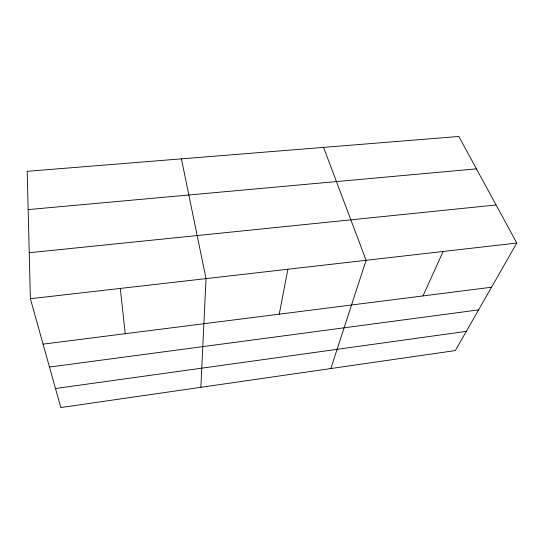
<?xml version="1.0" encoding="UTF-8"?>
<svg xmlns="http://www.w3.org/2000/svg" width="544" height="544" viewBox="0 0 544 544"><rect width="100%" height="100%" fill="white"/><g stroke="black" fill="none" stroke-linecap="round" stroke-linejoin="round"><path stroke-width="0.82" d="M200.865 387.314L206.026 278.616L181.41 158.855M279.256 314.167L287.878 269.246M330.847 368.546L366.092 260.297L323.551 147.383M422.987 295.922L443.129 251.478M516.8 243.046L455.335 350.567L60.806 407.538L30.376 298.724L27.2 171.306L458.816 136.462L516.8 243.046L30.376 298.724M55.481 388.511L466.317 331.357M49.484 367.05L478.584 309.89M43.071 344.134L491.545 287.225M29.226 252.729L496.094 204.979M28.152 209.59L476.442 168.858M120.285 288.429L125.229 333.71"/></g></svg>
